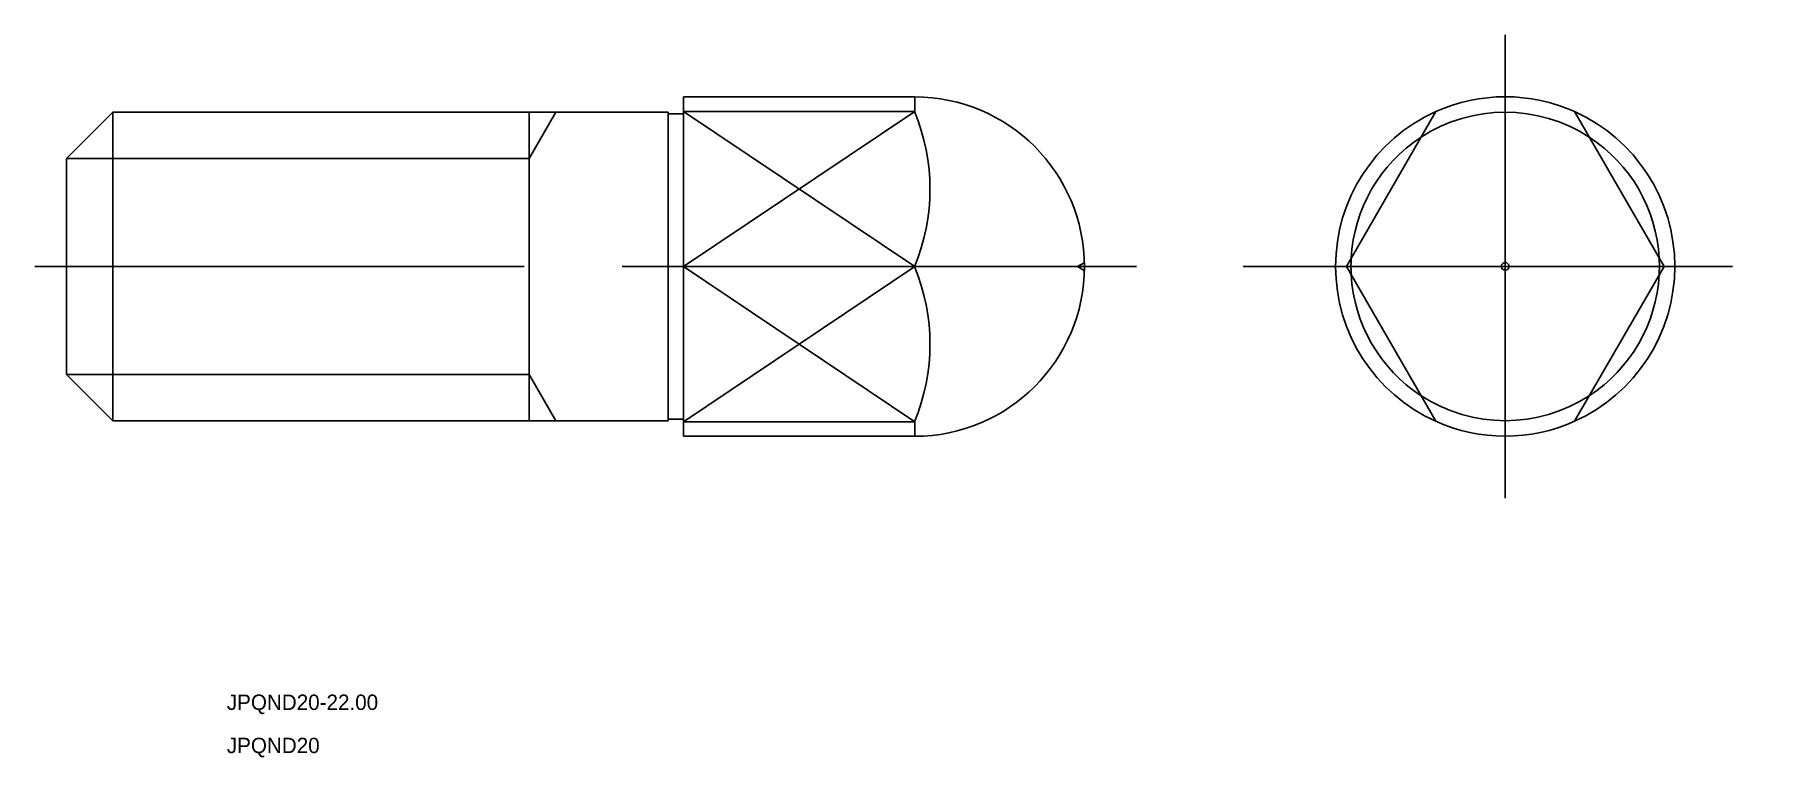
# Model space of a CAD drawing. Extents: x 522 to 634, y 561 to 608.
import ezdxf

# ---------------------------------------------------------------- set-up
doc = ezdxf.new("R2010")
doc.units = 0
for name, pattern in [('CENTER', [50.8, 31.75, -6.35, 6.35, -6.35]), ('DASHED', [19.05, 12.7, -6.35]), ('PHANTOM', [63.5, 31.75, -6.35, 6.35, -6.35, 6.35, -6.35])]:
    doc.linetypes.add(name, pattern=pattern)
doc.layers.get('0').update_dxf_attribs({"linetype": 'CONTINUOUS'})
doc.layers.add('CENTER', color=1, linetype='CENTER')

msp = doc.modelspace()

# ---------------------------------------------------------------- linework, layer by layer
at = {"color": 7, "linetype": 'CONTINUOUS'}
for p, q in [((564.03, 603.67), (564.03, 581.67)), ((579.03, 603.67), (564.03, 603.67)), ((579.03, 603.67), (579.03, 602.72)), ((527.03, 602.67), (524.03, 599.67)), ((563.03, 602.67), (527.03, 602.67)), ((527.03, 602.67), (527.03, 582.67)), ((554.03, 602.67), (554.03, 582.67)), ((563.03, 602.67), (563.03, 582.67)), ((564.03, 602.57), (563.03, 602.57)), ((579.03, 602.72), (564.03, 602.72)), ((612.82, 602.72), (607.03, 592.68)), ((621.82, 602.72), (627.62, 592.68)), ((524.03, 599.67), (524.03, 585.67)), ((579.03, 592.67), (564.03, 592.67)), ((612.82, 582.65), (607.03, 592.68)), ((621.82, 582.65), (627.62, 592.68)), ((527.03, 582.67), (524.03, 585.67)), ((563.03, 582.67), (527.03, 582.67)), ((564.03, 582.77), (563.03, 582.77)), ((579.03, 582.61), (564.03, 582.61)), ((579.03, 581.67), (579.03, 582.61)), ((579.03, 581.67), (564.03, 581.67)), ((580.03, 581.71), (580.03, 581.67))]:
    msp.add_line(p, q, dxfattribs=at)
at = {"color": 3, "linetype": 'CONTINUOUS'}
for p, q in [((554.03, 599.67), (555.76, 602.67)), ((564.03, 602.72), (579.03, 592.67)), ((564.03, 592.67), (579.03, 602.72)), ((524.03, 599.67), (554.03, 599.67)), ((579.03, 592.67), (564.03, 582.61)), ((579.03, 582.61), (564.03, 592.67)), ((524.03, 585.67), (554.03, 585.67)), ((554.03, 585.67), (555.76, 582.67))]:
    msp.add_line(p, q, dxfattribs=at)
at = {"color": 3, "linetype": 'DASHED'}
for p in [(590.02, 592.91), (590.02, 592.42)]:
    msp.add_line(p, (589.59, 592.67), dxfattribs=at)
at = {"color": 7, "linetype": 'CONTINUOUS'}
msp.add_circle((617.32, 592.68), 0.25, dxfattribs=at)
for centre, radius, start, end in [((579.03, 592.67), 11, 270, 90), ((617.32, 592.68), 11, 65.8523, 114.1477), ((566.88, 597.69), 13.14, 337.504, 22.496), ((617.32, 592.68), 10, 123.0728, 176.9272), ((617.32, 592.68), 10, 3.0728, 56.9272), ((566.88, 587.64), 13.14, 337.504, 22.496), ((617.32, 592.68), 10, 183.0728, 236.9272), ((617.32, 592.68), 10, 303.0728, 356.9272), ((617.32, 592.68), 11, 245.8523, 294.1477)]:
    msp.add_arc(centre, radius, start, end, dxfattribs=at)
at = {"color": 3, "linetype": 'PHANTOM'}
for start, end in [(114.1477, 245.8523), (294.1477, 65.8523)]:
    msp.add_arc((617.32, 592.68), 11, start, end, dxfattribs=at)
at = {"color": 3, "linetype": 'DASHED'}
for start, end in [(56.9272, 123.0728), (176.9272, 183.0728), (356.9272, 3.0728), (236.9272, 303.0728)]:
    msp.add_arc((617.32, 592.68), 10, start, end, dxfattribs=at)
at = {"layer": 'CENTER', "color": 1, "linetype": 'CONTINUOUS'}
msp.add_line((617.32, 577.67), (617.32, 607.7), dxfattribs=at)
at = {"layer": 'CENTER', "color": 1, "linetype": 'CENTER'}
for p, q in [((521.96, 592.67), (593.41, 592.67)), ((600.32, 592.68), (634.32, 592.68))]:
    msp.add_line(p, q, dxfattribs=at)

# ---------------------------------------------------------------- texts
at = {"color": 7, "linetype": 'CONTINUOUS'}
for s, p in [('JPQND20-22.00', (534.42, 563.93)), ('JPQND20', (534.42, 561.13))]:
    msp.add_text(s, height=1, dxfattribs=at).set_placement(p)

doc.saveas('drawing.dxf')
